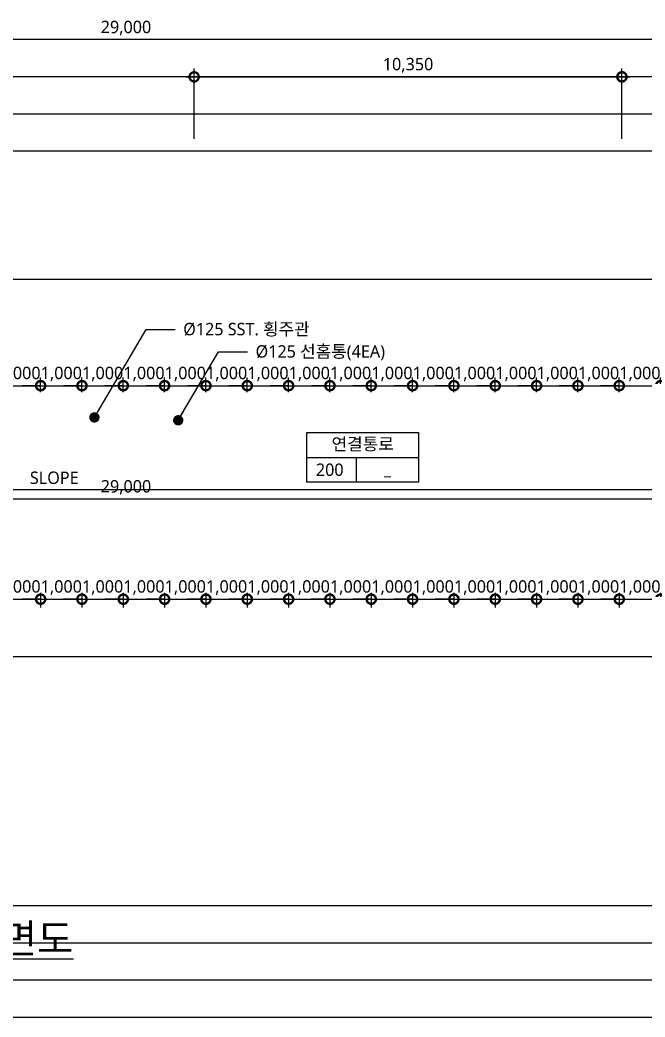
# Model space of a CAD drawing. Header units: millimetres. Extents: x 6017 to 164766, y 2937 to 56167.
# Drawn here: x 39008 to 54133, y 30513 to 54644 of the extents above; entities that cross this region are included whole.
import ezdxf
from ezdxf.enums import TextEntityAlignment as Align

# ---------------------------------------------------------------- set-up
doc = ezdxf.new("R2010")
doc.units = ezdxf.units.MM
doc.header["$LTSCALE"] = 200
doc.layers.get('DEFPOINTS').update_dxf_attribs({"color": 137})
for name, color, linetype in [('DIM', 7, 'Continuous'), ('SYM', 6, 'Continuous'), ('SYM-LEAD', 6, 'Continuous'), ('SYM-LEVEL', 7, 'Continuous'), ('TEXT', 3, 'Continuous'), ('TEXT-NOTE', 6, 'Continuous')]:
    doc.layers.add(name, color=color, linetype=linetype)
doc.styles.add('$0$스타일1', font='malgun.ttf')
doc.styles.add('스타일1', font='malgun.ttf')
doc.styles.add('스타일2', font='malgunbd.ttf')
doc.dimstyles.new('CJA', dxfattribs={"dimscale": 300, "dimtxt": 2.7, "dimasz": 1, "dimexe": 2, "dimexo": 3, "dimgap": 1, "dimtad": 1, "dimdec": 0, "dimzin": 1, "dimdsep": 46, "dimlunit": 6, "dimtxsty": '$0$스타일1', "dimblk": 'CJDOT', "dimcen": 0.09, "dimdle": 1, "dimclrd": 256, "dimclre": 256, "dimclrt": 3, "dimadec": 0, "dimazin": 0, "dimtfac": 1, "dimtdec": 0, "dimtix": 1, "dimtmove": 2, "dimatfit": 3, "dimldrblk": 'CJDOT', "dimfxl": 1, "dimtolj": 1, "dimtzin": 1, "dimarcsym": 0})
doc.dimstyles.new('DIM-QD 1', dxfattribs={"dimscale": 50, "dimtxt": 3, "dimasz": 1.5, "dimexe": 1, "dimexo": 0, "dimgap": 1, "dimtad": 1, "dimdec": 3, "dimdsep": 46, "dimlunit": 6, "dimtxsty": '스타일1', "dimblk1": 'ARCHTICK', "dimblk2": 'DOT', "dimsah": 1, "dimcen": 0, "dimclrd": 256, "dimclre": 256, "dimclrt": 3, "dimazin": 2, "dimtfac": 1, "dimtdec": 3, "dimtix": 1, "dimtmove": 2, "dimatfit": 3, "dimldrblk": 'DOT', "dimfxl": 1, "dimtolj": 1, "dimtzin": 0, "dimarcsym": 0})

# ---------------------------------------------------------------- blocks, each defined once
blk = doc.blocks.new('_DotSmall')
at = {"color": 0, "linetype": 'ByBlock', "const_width": 0.5}
blk.add_lwpolyline([(-0.0625, 0, 1), (0.0625, 0, 1)], format="xyb", close=True, dxfattribs=at)
blk = doc.blocks.new('*D25')
at = {"layer": 'DEFPOINTS', "color": 0, "transparency": 16777216}
for p in [(27073, 54167), (27073, 51467), (56073, 51467)]:
    blk.add_point(p, dxfattribs=at)
at = {"layer": 'DIM', "color": 7, "lineweight": -2, "transparency": 16777216}
for p, q in [((27073, 51767), (27073, 54367)), ((56073, 51767), (56073, 54367)), ((56273, 54167), (26873, 54167))]:
    blk.add_line(p, q, dxfattribs=at)
at = {"layer": 'DIM', "color": 7, "lineweight": -2, "transparency": 16777216, "xscale": 450, "yscale": 450, "zscale": 450, "rotation": 180}
blk.add_blockref('_DotSmall', (27073, 54167), dxfattribs=at)
at = {"layer": 'DIM', "color": 7, "lineweight": -2, "transparency": 16777216, "xscale": 450, "yscale": 450, "zscale": 450}
blk.add_blockref('_DotSmall', (56073, 54167), dxfattribs=at)
at = {"layer": 'DIM', "color": 3, "transparency": 16777216, "insert": (41573, 54447), "char_height": 300, "attachment_point": 5, "style": '스타일1'}
blk.add_mtext('\\A1;29,000', dxfattribs=at)
blk = doc.blocks.new('CJDOT')
blk.add_line((-2, 0), (2, 0))
at = {"const_width": 0.5}
blk.add_lwpolyline([(-0.25, 0, 1), (0.25, 0, 1)], format="xyb", close=True, dxfattribs=at)
blk = doc.blocks.new('dwgtitle')
at = {"layer": 'SYM', "color": 3, "style": '스타일1'}
blk.add_text('SCALE :', height=4, dxfattribs=at).set_placement((12.25, -1.4))
for tag, p, height in [('%%UTITLE', (12.25, 6.59), 7), ('1/100', (34.89, -1.4), 4)]:
    blk.add_attdef(tag, p, '', height=height, dxfattribs=at)
at = {"layer": 'SYM', "color": 6, "style": '스타일2'}
blk.add_attdef('A', text='', height=10, dxfattribs=at).set_placement((4.89, 5), align=Align.MIDDLE)
blk = doc.blocks.new('*D29')
at = {"layer": 'DEFPOINTS', "color": 0, "transparency": 16777216}
for p in [(27073, 45082), (56073, 45082), (56073, 43051)]:
    blk.add_point(p, dxfattribs=at)
at = {"layer": 'DIM', "color": 7, "lineweight": -2, "transparency": 16777216}
for p, q in [((27073, 44782), (27073, 42851)), ((56073, 44782), (56073, 42851)), ((26873, 43051), (56273, 43051))]:
    blk.add_line(p, q, dxfattribs=at)
at = {"layer": 'DIM', "color": 7, "lineweight": -2, "transparency": 16777216, "xscale": 450, "yscale": 450, "zscale": 450, "rotation": 180}
blk.add_blockref('_DotSmall', (27073, 43051), dxfattribs=at)
at = {"layer": 'DIM', "color": 7, "lineweight": -2, "transparency": 16777216, "xscale": 450, "yscale": 450, "zscale": 450}
blk.add_blockref('_DotSmall', (56073, 43051), dxfattribs=at)
at = {"layer": 'DIM', "color": 3, "transparency": 16777216, "insert": (41573, 43331), "char_height": 300, "attachment_point": 5, "style": '스타일1'}
blk.add_mtext('\\A1;29,000', dxfattribs=at)
blk = doc.blocks.new('room')
at = {"layer": 'TEXT-NOTE'}
for p, q in [((0, 0), (0, 12)), ((0, 12), (27, 12)), ((27, 12), (27, 0)), ((0, 6), (27, 6)), ((12, 0), (12, 6)), ((27, 0), (0, 0))]:
    blk.add_line(p, q, dxfattribs=at)
at = {"layer": 'TEXT-NOTE', "color": 3, "style": '스타일1'}
for tag, p in [('실명', (13.5, 9.28)), ('101', (5.53, 3.02)), ('2400', (19.5, 3))]:
    blk.add_attdef(tag, text='', height=3, dxfattribs=at).set_placement(p, align=Align.MIDDLE)
blk = doc.blocks.new('*D20')
at = {"layer": 'DEFPOINTS', "color": 0, "transparency": 16777216}
for p in [(53573, 53267), (53573, 51467), (56073, 51467)]:
    blk.add_point(p, dxfattribs=at)
at = {"layer": 'DIM', "color": 7, "lineweight": -2, "transparency": 16777216}
for p, q in [((53573, 51767), (53573, 53467)), ((56073, 51767), (56073, 53467)), ((56273, 53267), (53373, 53267))]:
    blk.add_line(p, q, dxfattribs=at)
at = {"layer": 'DIM', "color": 7, "lineweight": -2, "transparency": 16777216, "xscale": 450, "yscale": 450, "zscale": 450, "rotation": 180}
blk.add_blockref('_DotSmall', (53573, 53267), dxfattribs=at)
at = {"layer": 'DIM', "color": 7, "lineweight": -2, "transparency": 16777216, "xscale": 450, "yscale": 450, "zscale": 450}
blk.add_blockref('_DotSmall', (56073, 53267), dxfattribs=at)
at = {"layer": 'DIM', "color": 3, "transparency": 16777216, "insert": (54823, 53547), "char_height": 300, "attachment_point": 5, "style": '스타일1'}
blk.add_mtext('\\A1;2,500', dxfattribs=at)
blk = doc.blocks.new('*D21')
at = {"layer": 'DEFPOINTS', "color": 0, "transparency": 16777216}
for p in [(53573, 53267), (43223, 51467), (53573, 51467)]:
    blk.add_point(p, dxfattribs=at)
at = {"layer": 'DIM', "color": 7, "lineweight": -2, "transparency": 16777216}
for p, q in [((43223, 51767), (43223, 53467)), ((53573, 51767), (53573, 53467)), ((43023, 53267), (53773, 53267))]:
    blk.add_line(p, q, dxfattribs=at)
at = {"layer": 'DIM', "color": 7, "lineweight": -2, "transparency": 16777216, "xscale": 450, "yscale": 450, "zscale": 450, "rotation": 180}
blk.add_blockref('_DotSmall', (43223, 53267), dxfattribs=at)
at = {"layer": 'DIM', "color": 7, "lineweight": -2, "transparency": 16777216, "xscale": 450, "yscale": 450, "zscale": 450}
blk.add_blockref('_DotSmall', (53573, 53267), dxfattribs=at)
at = {"layer": 'DIM', "color": 3, "transparency": 16777216, "insert": (48398, 53548), "char_height": 300, "attachment_point": 5, "style": '스타일1'}
blk.add_mtext('\\A1;10,350', dxfattribs=at)
blk = doc.blocks.new('*D22')
at = {"layer": 'DEFPOINTS', "color": 0, "transparency": 16777216}
for p in [(29023, 53267), (29023, 51467), (43223, 51467)]:
    blk.add_point(p, dxfattribs=at)
at = {"layer": 'DIM', "color": 7, "lineweight": -2, "transparency": 16777216}
for p, q in [((29023, 51767), (29023, 53467)), ((43223, 51767), (43223, 53467)), ((43423, 53267), (28823, 53267))]:
    blk.add_line(p, q, dxfattribs=at)
at = {"layer": 'DIM', "color": 7, "lineweight": -2, "transparency": 16777216, "xscale": 450, "yscale": 450, "zscale": 450, "rotation": 180}
blk.add_blockref('_DotSmall', (29023, 53267), dxfattribs=at)
at = {"layer": 'DIM', "color": 7, "lineweight": -2, "transparency": 16777216, "xscale": 450, "yscale": 450, "zscale": 450}
blk.add_blockref('_DotSmall', (43223, 53267), dxfattribs=at)
at = {"layer": 'DIM', "color": 3, "transparency": 16777216, "insert": (36123, 53548), "char_height": 300, "attachment_point": 5, "style": '스타일1'}
blk.add_mtext('\\A1;14,200', dxfattribs=at)
blk = doc.blocks.new('_ARCHTICK')
at = {"color": 0, "linetype": 'ByBlock', "const_width": 0.15}
blk.add_lwpolyline([(-0.5, -0.5), (0.5, 0.5)], dxfattribs=at)
blk = doc.blocks.new('_DOT')
at = {"color": 0, "linetype": 'ByBlock'}
blk.add_line((-0.5, 0), (-1, 0), dxfattribs=at)
at = {"color": 0, "linetype": 'ByBlock', "const_width": 0.5}
blk.add_lwpolyline([(-0.25, 0, 1), (0.25, 0, 1)], format="xyb", close=True, dxfattribs=at)
blk = doc.blocks.new('*D158')
at = {"layer": 'DEFPOINTS', "color": 0, "transparency": 16777216}
for p in [(39508, 45793), (38508, 45337), (39508, 45337)]:
    blk.add_point(p, dxfattribs=at)
at = {"layer": 'DIM', "color": 7, "lineweight": -2, "transparency": 16777216}
for p, q in [((38508, 45637), (38508, 45993)), ((39508, 45637), (39508, 45993)), ((38508, 45793), (38058, 45793)), ((38508, 45793), (39508, 45793)), ((39508, 45793), (39958, 45793))]:
    blk.add_line(p, q, dxfattribs=at)
at = {"layer": 'DIM', "color": 7, "lineweight": -2, "transparency": 16777216, "xscale": 450, "yscale": 450, "zscale": 450}
blk.add_blockref('_DotSmall', (38508, 45793), dxfattribs=at)
at = {"layer": 'DIM', "color": 7, "lineweight": -2, "transparency": 16777216, "xscale": 450, "yscale": 450, "zscale": 450, "rotation": 180}
blk.add_blockref('_DotSmall', (39508, 45793), dxfattribs=at)
at = {"layer": 'DIM', "color": 3, "transparency": 16777216, "insert": (39008, 46074), "char_height": 300, "attachment_point": 5, "style": '스타일1'}
blk.add_mtext('\\A1;1,000', dxfattribs=at)
blk = doc.blocks.new('*D159')
at = {"layer": 'DEFPOINTS', "color": 0, "transparency": 16777216}
for p in [(40508, 45793), (39508, 45337), (40508, 45337)]:
    blk.add_point(p, dxfattribs=at)
at = {"layer": 'DIM', "color": 7, "lineweight": -2, "transparency": 16777216}
for p, q in [((39508, 45637), (39508, 45993)), ((40508, 45637), (40508, 45993)), ((39508, 45793), (39058, 45793)), ((39508, 45793), (40508, 45793)), ((40508, 45793), (40958, 45793))]:
    blk.add_line(p, q, dxfattribs=at)
at = {"layer": 'DIM', "color": 7, "lineweight": -2, "transparency": 16777216, "xscale": 450, "yscale": 450, "zscale": 450}
blk.add_blockref('_DotSmall', (39508, 45793), dxfattribs=at)
at = {"layer": 'DIM', "color": 7, "lineweight": -2, "transparency": 16777216, "xscale": 450, "yscale": 450, "zscale": 450, "rotation": 180}
blk.add_blockref('_DotSmall', (40508, 45793), dxfattribs=at)
at = {"layer": 'DIM', "color": 3, "transparency": 16777216, "insert": (40008, 46074), "char_height": 300, "attachment_point": 5, "style": '스타일1'}
blk.add_mtext('\\A1;1,000', dxfattribs=at)
blk = doc.blocks.new('*D160')
at = {"layer": 'DEFPOINTS', "color": 0, "transparency": 16777216}
for p in [(41508, 45793), (40508, 45337), (41508, 45337)]:
    blk.add_point(p, dxfattribs=at)
at = {"layer": 'DIM', "color": 7, "lineweight": -2, "transparency": 16777216}
for p, q in [((40508, 45637), (40508, 45993)), ((41508, 45637), (41508, 45993)), ((40508, 45793), (40058, 45793)), ((40508, 45793), (41508, 45793)), ((41508, 45793), (41958, 45793))]:
    blk.add_line(p, q, dxfattribs=at)
at = {"layer": 'DIM', "color": 7, "lineweight": -2, "transparency": 16777216, "xscale": 450, "yscale": 450, "zscale": 450}
blk.add_blockref('_DotSmall', (40508, 45793), dxfattribs=at)
at = {"layer": 'DIM', "color": 7, "lineweight": -2, "transparency": 16777216, "xscale": 450, "yscale": 450, "zscale": 450, "rotation": 180}
blk.add_blockref('_DotSmall', (41508, 45793), dxfattribs=at)
at = {"layer": 'DIM', "color": 3, "transparency": 16777216, "insert": (41008, 46074), "char_height": 300, "attachment_point": 5, "style": '스타일1'}
blk.add_mtext('\\A1;1,000', dxfattribs=at)
blk = doc.blocks.new('*D161')
at = {"layer": 'DEFPOINTS', "color": 0, "transparency": 16777216}
for p in [(42508, 45793), (41508, 45337), (42508, 45337)]:
    blk.add_point(p, dxfattribs=at)
at = {"layer": 'DIM', "color": 7, "lineweight": -2, "transparency": 16777216}
for p, q in [((41508, 45637), (41508, 45993)), ((42508, 45637), (42508, 45993)), ((41508, 45793), (41058, 45793)), ((41508, 45793), (42508, 45793)), ((42508, 45793), (42958, 45793))]:
    blk.add_line(p, q, dxfattribs=at)
at = {"layer": 'DIM', "color": 7, "lineweight": -2, "transparency": 16777216, "xscale": 450, "yscale": 450, "zscale": 450}
blk.add_blockref('_DotSmall', (41508, 45793), dxfattribs=at)
at = {"layer": 'DIM', "color": 7, "lineweight": -2, "transparency": 16777216, "xscale": 450, "yscale": 450, "zscale": 450, "rotation": 180}
blk.add_blockref('_DotSmall', (42508, 45793), dxfattribs=at)
at = {"layer": 'DIM', "color": 3, "transparency": 16777216, "insert": (42008, 46074), "char_height": 300, "attachment_point": 5, "style": '스타일1'}
blk.add_mtext('\\A1;1,000', dxfattribs=at)
blk = doc.blocks.new('*D162')
at = {"layer": 'DEFPOINTS', "color": 0, "transparency": 16777216}
for p in [(43508, 45793), (42508, 45337), (43508, 45337)]:
    blk.add_point(p, dxfattribs=at)
at = {"layer": 'DIM', "color": 7, "lineweight": -2, "transparency": 16777216}
for p, q in [((42508, 45637), (42508, 45993)), ((43508, 45637), (43508, 45993)), ((42508, 45793), (42058, 45793)), ((42508, 45793), (43508, 45793)), ((43508, 45793), (43958, 45793))]:
    blk.add_line(p, q, dxfattribs=at)
at = {"layer": 'DIM', "color": 7, "lineweight": -2, "transparency": 16777216, "xscale": 450, "yscale": 450, "zscale": 450}
blk.add_blockref('_DotSmall', (42508, 45793), dxfattribs=at)
at = {"layer": 'DIM', "color": 7, "lineweight": -2, "transparency": 16777216, "xscale": 450, "yscale": 450, "zscale": 450, "rotation": 180}
blk.add_blockref('_DotSmall', (43508, 45793), dxfattribs=at)
at = {"layer": 'DIM', "color": 3, "transparency": 16777216, "insert": (43008, 46074), "char_height": 300, "attachment_point": 5, "style": '스타일1'}
blk.add_mtext('\\A1;1,000', dxfattribs=at)
blk = doc.blocks.new('*D163')
at = {"layer": 'DEFPOINTS', "color": 0, "transparency": 16777216}
for p in [(44508, 45793), (43508, 45337), (44508, 45337)]:
    blk.add_point(p, dxfattribs=at)
at = {"layer": 'DIM', "color": 7, "lineweight": -2, "transparency": 16777216}
for p, q in [((43508, 45637), (43508, 45993)), ((44508, 45637), (44508, 45993)), ((43508, 45793), (43058, 45793)), ((43508, 45793), (44508, 45793)), ((44508, 45793), (44958, 45793))]:
    blk.add_line(p, q, dxfattribs=at)
at = {"layer": 'DIM', "color": 7, "lineweight": -2, "transparency": 16777216, "xscale": 450, "yscale": 450, "zscale": 450}
blk.add_blockref('_DotSmall', (43508, 45793), dxfattribs=at)
at = {"layer": 'DIM', "color": 7, "lineweight": -2, "transparency": 16777216, "xscale": 450, "yscale": 450, "zscale": 450, "rotation": 180}
blk.add_blockref('_DotSmall', (44508, 45793), dxfattribs=at)
at = {"layer": 'DIM', "color": 3, "transparency": 16777216, "insert": (44008, 46074), "char_height": 300, "attachment_point": 5, "style": '스타일1'}
blk.add_mtext('\\A1;1,000', dxfattribs=at)
blk = doc.blocks.new('*D164')
at = {"layer": 'DEFPOINTS', "color": 0, "transparency": 16777216}
for p in [(45508, 45793), (44508, 45337), (45508, 45337)]:
    blk.add_point(p, dxfattribs=at)
at = {"layer": 'DIM', "color": 7, "lineweight": -2, "transparency": 16777216}
for p, q in [((44508, 45637), (44508, 45993)), ((45508, 45637), (45508, 45993)), ((44508, 45793), (44058, 45793)), ((44508, 45793), (45508, 45793)), ((45508, 45793), (45958, 45793))]:
    blk.add_line(p, q, dxfattribs=at)
at = {"layer": 'DIM', "color": 7, "lineweight": -2, "transparency": 16777216, "xscale": 450, "yscale": 450, "zscale": 450}
blk.add_blockref('_DotSmall', (44508, 45793), dxfattribs=at)
at = {"layer": 'DIM', "color": 7, "lineweight": -2, "transparency": 16777216, "xscale": 450, "yscale": 450, "zscale": 450, "rotation": 180}
blk.add_blockref('_DotSmall', (45508, 45793), dxfattribs=at)
at = {"layer": 'DIM', "color": 3, "transparency": 16777216, "insert": (45008, 46074), "char_height": 300, "attachment_point": 5, "style": '스타일1'}
blk.add_mtext('\\A1;1,000', dxfattribs=at)
blk = doc.blocks.new('*D165')
at = {"layer": 'DEFPOINTS', "color": 0, "transparency": 16777216}
for p in [(46508, 45793), (45508, 45337), (46508, 45337)]:
    blk.add_point(p, dxfattribs=at)
at = {"layer": 'DIM', "color": 7, "lineweight": -2, "transparency": 16777216}
for p, q in [((45508, 45637), (45508, 45993)), ((46508, 45637), (46508, 45993)), ((45508, 45793), (45058, 45793)), ((45508, 45793), (46508, 45793)), ((46508, 45793), (46958, 45793))]:
    blk.add_line(p, q, dxfattribs=at)
at = {"layer": 'DIM', "color": 7, "lineweight": -2, "transparency": 16777216, "xscale": 450, "yscale": 450, "zscale": 450}
blk.add_blockref('_DotSmall', (45508, 45793), dxfattribs=at)
at = {"layer": 'DIM', "color": 7, "lineweight": -2, "transparency": 16777216, "xscale": 450, "yscale": 450, "zscale": 450, "rotation": 180}
blk.add_blockref('_DotSmall', (46508, 45793), dxfattribs=at)
at = {"layer": 'DIM', "color": 3, "transparency": 16777216, "insert": (46008, 46074), "char_height": 300, "attachment_point": 5, "style": '스타일1'}
blk.add_mtext('\\A1;1,000', dxfattribs=at)
blk = doc.blocks.new('*D166')
at = {"layer": 'DEFPOINTS', "color": 0, "transparency": 16777216}
for p in [(47508, 45793), (46508, 45337), (47508, 45337)]:
    blk.add_point(p, dxfattribs=at)
at = {"layer": 'DIM', "color": 7, "lineweight": -2, "transparency": 16777216}
for p, q in [((46508, 45637), (46508, 45993)), ((47508, 45637), (47508, 45993)), ((46508, 45793), (46058, 45793)), ((46508, 45793), (47508, 45793)), ((47508, 45793), (47958, 45793))]:
    blk.add_line(p, q, dxfattribs=at)
at = {"layer": 'DIM', "color": 7, "lineweight": -2, "transparency": 16777216, "xscale": 450, "yscale": 450, "zscale": 450}
blk.add_blockref('_DotSmall', (46508, 45793), dxfattribs=at)
at = {"layer": 'DIM', "color": 7, "lineweight": -2, "transparency": 16777216, "xscale": 450, "yscale": 450, "zscale": 450, "rotation": 180}
blk.add_blockref('_DotSmall', (47508, 45793), dxfattribs=at)
at = {"layer": 'DIM', "color": 3, "transparency": 16777216, "insert": (47008, 46074), "char_height": 300, "attachment_point": 5, "style": '스타일1'}
blk.add_mtext('\\A1;1,000', dxfattribs=at)
blk = doc.blocks.new('*D167')
at = {"layer": 'DEFPOINTS', "color": 0, "transparency": 16777216}
for p in [(48508, 45793), (47508, 45337), (48508, 45337)]:
    blk.add_point(p, dxfattribs=at)
at = {"layer": 'DIM', "color": 7, "lineweight": -2, "transparency": 16777216}
for p, q in [((47508, 45637), (47508, 45993)), ((48508, 45637), (48508, 45993)), ((47508, 45793), (47058, 45793)), ((47508, 45793), (48508, 45793)), ((48508, 45793), (48958, 45793))]:
    blk.add_line(p, q, dxfattribs=at)
at = {"layer": 'DIM', "color": 7, "lineweight": -2, "transparency": 16777216, "xscale": 450, "yscale": 450, "zscale": 450}
blk.add_blockref('_DotSmall', (47508, 45793), dxfattribs=at)
at = {"layer": 'DIM', "color": 7, "lineweight": -2, "transparency": 16777216, "xscale": 450, "yscale": 450, "zscale": 450, "rotation": 180}
blk.add_blockref('_DotSmall', (48508, 45793), dxfattribs=at)
at = {"layer": 'DIM', "color": 3, "transparency": 16777216, "insert": (48008, 46074), "char_height": 300, "attachment_point": 5, "style": '스타일1'}
blk.add_mtext('\\A1;1,000', dxfattribs=at)
blk = doc.blocks.new('*D168')
at = {"layer": 'DEFPOINTS', "color": 0, "transparency": 16777216}
for p in [(49508, 45793), (48508, 45337), (49508, 45337)]:
    blk.add_point(p, dxfattribs=at)
at = {"layer": 'DIM', "color": 7, "lineweight": -2, "transparency": 16777216}
for p, q in [((48508, 45637), (48508, 45993)), ((49508, 45637), (49508, 45993)), ((48508, 45793), (48058, 45793)), ((48508, 45793), (49508, 45793)), ((49508, 45793), (49958, 45793))]:
    blk.add_line(p, q, dxfattribs=at)
at = {"layer": 'DIM', "color": 7, "lineweight": -2, "transparency": 16777216, "xscale": 450, "yscale": 450, "zscale": 450}
blk.add_blockref('_DotSmall', (48508, 45793), dxfattribs=at)
at = {"layer": 'DIM', "color": 7, "lineweight": -2, "transparency": 16777216, "xscale": 450, "yscale": 450, "zscale": 450, "rotation": 180}
blk.add_blockref('_DotSmall', (49508, 45793), dxfattribs=at)
at = {"layer": 'DIM', "color": 3, "transparency": 16777216, "insert": (49008, 46074), "char_height": 300, "attachment_point": 5, "style": '스타일1'}
blk.add_mtext('\\A1;1,000', dxfattribs=at)
blk = doc.blocks.new('*D169')
at = {"layer": 'DEFPOINTS', "color": 0, "transparency": 16777216}
for p in [(50508, 45793), (49508, 45337), (50508, 45337)]:
    blk.add_point(p, dxfattribs=at)
at = {"layer": 'DIM', "color": 7, "lineweight": -2, "transparency": 16777216}
for p, q in [((49508, 45637), (49508, 45993)), ((50508, 45637), (50508, 45993)), ((49508, 45793), (49058, 45793)), ((49508, 45793), (50508, 45793)), ((50508, 45793), (50958, 45793))]:
    blk.add_line(p, q, dxfattribs=at)
at = {"layer": 'DIM', "color": 7, "lineweight": -2, "transparency": 16777216, "xscale": 450, "yscale": 450, "zscale": 450}
blk.add_blockref('_DotSmall', (49508, 45793), dxfattribs=at)
at = {"layer": 'DIM', "color": 7, "lineweight": -2, "transparency": 16777216, "xscale": 450, "yscale": 450, "zscale": 450, "rotation": 180}
blk.add_blockref('_DotSmall', (50508, 45793), dxfattribs=at)
at = {"layer": 'DIM', "color": 3, "transparency": 16777216, "insert": (50008, 46074), "char_height": 300, "attachment_point": 5, "style": '스타일1'}
blk.add_mtext('\\A1;1,000', dxfattribs=at)
blk = doc.blocks.new('*D170')
at = {"layer": 'DEFPOINTS', "color": 0, "transparency": 16777216}
for p in [(51508, 45793), (50508, 45337), (51508, 45337)]:
    blk.add_point(p, dxfattribs=at)
at = {"layer": 'DIM', "color": 7, "lineweight": -2, "transparency": 16777216}
for p, q in [((50508, 45637), (50508, 45993)), ((51508, 45637), (51508, 45993)), ((50508, 45793), (50058, 45793)), ((50508, 45793), (51508, 45793)), ((51508, 45793), (51958, 45793))]:
    blk.add_line(p, q, dxfattribs=at)
at = {"layer": 'DIM', "color": 7, "lineweight": -2, "transparency": 16777216, "xscale": 450, "yscale": 450, "zscale": 450}
blk.add_blockref('_DotSmall', (50508, 45793), dxfattribs=at)
at = {"layer": 'DIM', "color": 7, "lineweight": -2, "transparency": 16777216, "xscale": 450, "yscale": 450, "zscale": 450, "rotation": 180}
blk.add_blockref('_DotSmall', (51508, 45793), dxfattribs=at)
at = {"layer": 'DIM', "color": 3, "transparency": 16777216, "insert": (51008, 46074), "char_height": 300, "attachment_point": 5, "style": '스타일1'}
blk.add_mtext('\\A1;1,000', dxfattribs=at)
blk = doc.blocks.new('*D171')
at = {"layer": 'DEFPOINTS', "color": 0, "transparency": 16777216}
for p in [(52508, 45793), (51508, 45337), (52508, 45337)]:
    blk.add_point(p, dxfattribs=at)
at = {"layer": 'DIM', "color": 7, "lineweight": -2, "transparency": 16777216}
for p, q in [((51508, 45637), (51508, 45993)), ((52508, 45637), (52508, 45993)), ((51508, 45793), (51058, 45793)), ((51508, 45793), (52508, 45793)), ((52508, 45793), (52958, 45793))]:
    blk.add_line(p, q, dxfattribs=at)
at = {"layer": 'DIM', "color": 7, "lineweight": -2, "transparency": 16777216, "xscale": 450, "yscale": 450, "zscale": 450}
blk.add_blockref('_DotSmall', (51508, 45793), dxfattribs=at)
at = {"layer": 'DIM', "color": 7, "lineweight": -2, "transparency": 16777216, "xscale": 450, "yscale": 450, "zscale": 450, "rotation": 180}
blk.add_blockref('_DotSmall', (52508, 45793), dxfattribs=at)
at = {"layer": 'DIM', "color": 3, "transparency": 16777216, "insert": (52008, 46074), "char_height": 300, "attachment_point": 5, "style": '스타일1'}
blk.add_mtext('\\A1;1,000', dxfattribs=at)
blk = doc.blocks.new('*D172')
at = {"layer": 'DEFPOINTS', "color": 0, "transparency": 16777216}
for p in [(53508, 45793), (52508, 45337), (53508, 45337)]:
    blk.add_point(p, dxfattribs=at)
at = {"layer": 'DIM', "color": 7, "lineweight": -2, "transparency": 16777216}
for p, q in [((52508, 45637), (52508, 45993)), ((53508, 45637), (53508, 45993)), ((52508, 45793), (52058, 45793)), ((52508, 45793), (53508, 45793)), ((53508, 45793), (53958, 45793))]:
    blk.add_line(p, q, dxfattribs=at)
at = {"layer": 'DIM', "color": 7, "lineweight": -2, "transparency": 16777216, "xscale": 450, "yscale": 450, "zscale": 450}
blk.add_blockref('_DotSmall', (52508, 45793), dxfattribs=at)
at = {"layer": 'DIM', "color": 7, "lineweight": -2, "transparency": 16777216, "xscale": 450, "yscale": 450, "zscale": 450, "rotation": 180}
blk.add_blockref('_DotSmall', (53508, 45793), dxfattribs=at)
at = {"layer": 'DIM', "color": 3, "transparency": 16777216, "insert": (53008, 46074), "char_height": 300, "attachment_point": 5, "style": '스타일1'}
blk.add_mtext('\\A1;1,000', dxfattribs=at)
blk = doc.blocks.new('*D173')
at = {"layer": 'DEFPOINTS', "color": 0, "transparency": 16777216}
for p in [(54508, 45793), (53508, 45337), (54508, 45337)]:
    blk.add_point(p, dxfattribs=at)
at = {"layer": 'DIM', "color": 7, "lineweight": -2, "transparency": 16777216}
for p, q in [((53508, 45637), (53508, 45993)), ((54508, 45637), (54508, 45993)), ((53508, 45793), (53058, 45793)), ((53508, 45793), (54508, 45793)), ((54508, 45793), (54958, 45793))]:
    blk.add_line(p, q, dxfattribs=at)
at = {"layer": 'DIM', "color": 7, "lineweight": -2, "transparency": 16777216, "xscale": 450, "yscale": 450, "zscale": 450}
blk.add_blockref('_DotSmall', (53508, 45793), dxfattribs=at)
at = {"layer": 'DIM', "color": 7, "lineweight": -2, "transparency": 16777216, "xscale": 450, "yscale": 450, "zscale": 450, "rotation": 180}
blk.add_blockref('_DotSmall', (54508, 45793), dxfattribs=at)
at = {"layer": 'DIM', "color": 3, "transparency": 16777216, "insert": (54008, 46074), "char_height": 300, "attachment_point": 5, "style": '스타일1'}
blk.add_mtext('\\A1;1,000', dxfattribs=at)
blk = doc.blocks.new('*D187')
at = {"layer": 'DEFPOINTS', "color": 0, "transparency": 16777216}
for p in [(38508, 41082), (39508, 41082), (39508, 40626)]:
    blk.add_point(p, dxfattribs=at)
at = {"layer": 'DIM', "color": 7, "lineweight": -2, "transparency": 16777216}
for p, q in [((38508, 40782), (38508, 40426)), ((39508, 40782), (39508, 40426)), ((38508, 40626), (38058, 40626)), ((38508, 40626), (39508, 40626)), ((39508, 40626), (39958, 40626))]:
    blk.add_line(p, q, dxfattribs=at)
at = {"layer": 'DIM', "color": 7, "lineweight": -2, "transparency": 16777216, "xscale": 450, "yscale": 450, "zscale": 450}
blk.add_blockref('_DotSmall', (38508, 40626), dxfattribs=at)
at = {"layer": 'DIM', "color": 7, "lineweight": -2, "transparency": 16777216, "xscale": 450, "yscale": 450, "zscale": 450, "rotation": 180}
blk.add_blockref('_DotSmall', (39508, 40626), dxfattribs=at)
at = {"layer": 'DIM', "color": 3, "transparency": 16777216, "insert": (39008, 40907), "char_height": 300, "attachment_point": 5, "style": '스타일1'}
blk.add_mtext('\\A1;1,000', dxfattribs=at)
blk = doc.blocks.new('*D188')
at = {"layer": 'DEFPOINTS', "color": 0, "transparency": 16777216}
for p in [(39508, 41082), (40508, 41082), (40508, 40626)]:
    blk.add_point(p, dxfattribs=at)
at = {"layer": 'DIM', "color": 7, "lineweight": -2, "transparency": 16777216}
for p, q in [((39508, 40782), (39508, 40426)), ((40508, 40782), (40508, 40426)), ((39508, 40626), (39058, 40626)), ((39508, 40626), (40508, 40626)), ((40508, 40626), (40958, 40626))]:
    blk.add_line(p, q, dxfattribs=at)
at = {"layer": 'DIM', "color": 7, "lineweight": -2, "transparency": 16777216, "xscale": 450, "yscale": 450, "zscale": 450}
blk.add_blockref('_DotSmall', (39508, 40626), dxfattribs=at)
at = {"layer": 'DIM', "color": 7, "lineweight": -2, "transparency": 16777216, "xscale": 450, "yscale": 450, "zscale": 450, "rotation": 180}
blk.add_blockref('_DotSmall', (40508, 40626), dxfattribs=at)
at = {"layer": 'DIM', "color": 3, "transparency": 16777216, "insert": (40008, 40907), "char_height": 300, "attachment_point": 5, "style": '스타일1'}
blk.add_mtext('\\A1;1,000', dxfattribs=at)
blk = doc.blocks.new('*D189')
at = {"layer": 'DEFPOINTS', "color": 0, "transparency": 16777216}
for p in [(40508, 41082), (41508, 41082), (41508, 40626)]:
    blk.add_point(p, dxfattribs=at)
at = {"layer": 'DIM', "color": 7, "lineweight": -2, "transparency": 16777216}
for p, q in [((40508, 40782), (40508, 40426)), ((41508, 40782), (41508, 40426)), ((40508, 40626), (40058, 40626)), ((40508, 40626), (41508, 40626)), ((41508, 40626), (41958, 40626))]:
    blk.add_line(p, q, dxfattribs=at)
at = {"layer": 'DIM', "color": 7, "lineweight": -2, "transparency": 16777216, "xscale": 450, "yscale": 450, "zscale": 450}
blk.add_blockref('_DotSmall', (40508, 40626), dxfattribs=at)
at = {"layer": 'DIM', "color": 7, "lineweight": -2, "transparency": 16777216, "xscale": 450, "yscale": 450, "zscale": 450, "rotation": 180}
blk.add_blockref('_DotSmall', (41508, 40626), dxfattribs=at)
at = {"layer": 'DIM', "color": 3, "transparency": 16777216, "insert": (41008, 40907), "char_height": 300, "attachment_point": 5, "style": '스타일1'}
blk.add_mtext('\\A1;1,000', dxfattribs=at)
blk = doc.blocks.new('*D190')
at = {"layer": 'DEFPOINTS', "color": 0, "transparency": 16777216}
for p in [(41508, 41082), (42508, 41082), (42508, 40626)]:
    blk.add_point(p, dxfattribs=at)
at = {"layer": 'DIM', "color": 7, "lineweight": -2, "transparency": 16777216}
for p, q in [((41508, 40782), (41508, 40426)), ((42508, 40782), (42508, 40426)), ((41508, 40626), (41058, 40626)), ((41508, 40626), (42508, 40626)), ((42508, 40626), (42958, 40626))]:
    blk.add_line(p, q, dxfattribs=at)
at = {"layer": 'DIM', "color": 7, "lineweight": -2, "transparency": 16777216, "xscale": 450, "yscale": 450, "zscale": 450}
blk.add_blockref('_DotSmall', (41508, 40626), dxfattribs=at)
at = {"layer": 'DIM', "color": 7, "lineweight": -2, "transparency": 16777216, "xscale": 450, "yscale": 450, "zscale": 450, "rotation": 180}
blk.add_blockref('_DotSmall', (42508, 40626), dxfattribs=at)
at = {"layer": 'DIM', "color": 3, "transparency": 16777216, "insert": (42008, 40907), "char_height": 300, "attachment_point": 5, "style": '스타일1'}
blk.add_mtext('\\A1;1,000', dxfattribs=at)
blk = doc.blocks.new('*D191')
at = {"layer": 'DEFPOINTS', "color": 0, "transparency": 16777216}
for p in [(42508, 41082), (43508, 41082), (43508, 40626)]:
    blk.add_point(p, dxfattribs=at)
at = {"layer": 'DIM', "color": 7, "lineweight": -2, "transparency": 16777216}
for p, q in [((42508, 40782), (42508, 40426)), ((43508, 40782), (43508, 40426)), ((42508, 40626), (42058, 40626)), ((42508, 40626), (43508, 40626)), ((43508, 40626), (43958, 40626))]:
    blk.add_line(p, q, dxfattribs=at)
at = {"layer": 'DIM', "color": 7, "lineweight": -2, "transparency": 16777216, "xscale": 450, "yscale": 450, "zscale": 450}
blk.add_blockref('_DotSmall', (42508, 40626), dxfattribs=at)
at = {"layer": 'DIM', "color": 7, "lineweight": -2, "transparency": 16777216, "xscale": 450, "yscale": 450, "zscale": 450, "rotation": 180}
blk.add_blockref('_DotSmall', (43508, 40626), dxfattribs=at)
at = {"layer": 'DIM', "color": 3, "transparency": 16777216, "insert": (43008, 40907), "char_height": 300, "attachment_point": 5, "style": '스타일1'}
blk.add_mtext('\\A1;1,000', dxfattribs=at)
blk = doc.blocks.new('*D192')
at = {"layer": 'DEFPOINTS', "color": 0, "transparency": 16777216}
for p in [(43508, 41082), (44508, 41082), (44508, 40626)]:
    blk.add_point(p, dxfattribs=at)
at = {"layer": 'DIM', "color": 7, "lineweight": -2, "transparency": 16777216}
for p, q in [((43508, 40782), (43508, 40426)), ((44508, 40782), (44508, 40426)), ((43508, 40626), (43058, 40626)), ((43508, 40626), (44508, 40626)), ((44508, 40626), (44958, 40626))]:
    blk.add_line(p, q, dxfattribs=at)
at = {"layer": 'DIM', "color": 7, "lineweight": -2, "transparency": 16777216, "xscale": 450, "yscale": 450, "zscale": 450}
blk.add_blockref('_DotSmall', (43508, 40626), dxfattribs=at)
at = {"layer": 'DIM', "color": 7, "lineweight": -2, "transparency": 16777216, "xscale": 450, "yscale": 450, "zscale": 450, "rotation": 180}
blk.add_blockref('_DotSmall', (44508, 40626), dxfattribs=at)
at = {"layer": 'DIM', "color": 3, "transparency": 16777216, "insert": (44008, 40907), "char_height": 300, "attachment_point": 5, "style": '스타일1'}
blk.add_mtext('\\A1;1,000', dxfattribs=at)
blk = doc.blocks.new('*D193')
at = {"layer": 'DEFPOINTS', "color": 0, "transparency": 16777216}
for p in [(44508, 41082), (45508, 41082), (45508, 40626)]:
    blk.add_point(p, dxfattribs=at)
at = {"layer": 'DIM', "color": 7, "lineweight": -2, "transparency": 16777216}
for p, q in [((44508, 40782), (44508, 40426)), ((45508, 40782), (45508, 40426)), ((44508, 40626), (44058, 40626)), ((44508, 40626), (45508, 40626)), ((45508, 40626), (45958, 40626))]:
    blk.add_line(p, q, dxfattribs=at)
at = {"layer": 'DIM', "color": 7, "lineweight": -2, "transparency": 16777216, "xscale": 450, "yscale": 450, "zscale": 450}
blk.add_blockref('_DotSmall', (44508, 40626), dxfattribs=at)
at = {"layer": 'DIM', "color": 7, "lineweight": -2, "transparency": 16777216, "xscale": 450, "yscale": 450, "zscale": 450, "rotation": 180}
blk.add_blockref('_DotSmall', (45508, 40626), dxfattribs=at)
at = {"layer": 'DIM', "color": 3, "transparency": 16777216, "insert": (45008, 40907), "char_height": 300, "attachment_point": 5, "style": '스타일1'}
blk.add_mtext('\\A1;1,000', dxfattribs=at)
blk = doc.blocks.new('*D194')
at = {"layer": 'DEFPOINTS', "color": 0, "transparency": 16777216}
for p in [(45508, 41082), (46508, 41082), (46508, 40626)]:
    blk.add_point(p, dxfattribs=at)
at = {"layer": 'DIM', "color": 7, "lineweight": -2, "transparency": 16777216}
for p, q in [((45508, 40782), (45508, 40426)), ((46508, 40782), (46508, 40426)), ((45508, 40626), (45058, 40626)), ((45508, 40626), (46508, 40626)), ((46508, 40626), (46958, 40626))]:
    blk.add_line(p, q, dxfattribs=at)
at = {"layer": 'DIM', "color": 7, "lineweight": -2, "transparency": 16777216, "xscale": 450, "yscale": 450, "zscale": 450}
blk.add_blockref('_DotSmall', (45508, 40626), dxfattribs=at)
at = {"layer": 'DIM', "color": 7, "lineweight": -2, "transparency": 16777216, "xscale": 450, "yscale": 450, "zscale": 450, "rotation": 180}
blk.add_blockref('_DotSmall', (46508, 40626), dxfattribs=at)
at = {"layer": 'DIM', "color": 3, "transparency": 16777216, "insert": (46008, 40907), "char_height": 300, "attachment_point": 5, "style": '스타일1'}
blk.add_mtext('\\A1;1,000', dxfattribs=at)
blk = doc.blocks.new('*D195')
at = {"layer": 'DEFPOINTS', "color": 0, "transparency": 16777216}
for p in [(46508, 41082), (47508, 41082), (47508, 40626)]:
    blk.add_point(p, dxfattribs=at)
at = {"layer": 'DIM', "color": 7, "lineweight": -2, "transparency": 16777216}
for p, q in [((46508, 40782), (46508, 40426)), ((47508, 40782), (47508, 40426)), ((46508, 40626), (46058, 40626)), ((46508, 40626), (47508, 40626)), ((47508, 40626), (47958, 40626))]:
    blk.add_line(p, q, dxfattribs=at)
at = {"layer": 'DIM', "color": 7, "lineweight": -2, "transparency": 16777216, "xscale": 450, "yscale": 450, "zscale": 450}
blk.add_blockref('_DotSmall', (46508, 40626), dxfattribs=at)
at = {"layer": 'DIM', "color": 7, "lineweight": -2, "transparency": 16777216, "xscale": 450, "yscale": 450, "zscale": 450, "rotation": 180}
blk.add_blockref('_DotSmall', (47508, 40626), dxfattribs=at)
at = {"layer": 'DIM', "color": 3, "transparency": 16777216, "insert": (47008, 40907), "char_height": 300, "attachment_point": 5, "style": '스타일1'}
blk.add_mtext('\\A1;1,000', dxfattribs=at)
blk = doc.blocks.new('*D196')
at = {"layer": 'DEFPOINTS', "color": 0, "transparency": 16777216}
for p in [(47508, 41082), (48508, 41082), (48508, 40626)]:
    blk.add_point(p, dxfattribs=at)
at = {"layer": 'DIM', "color": 7, "lineweight": -2, "transparency": 16777216}
for p, q in [((47508, 40782), (47508, 40426)), ((48508, 40782), (48508, 40426)), ((47508, 40626), (47058, 40626)), ((47508, 40626), (48508, 40626)), ((48508, 40626), (48958, 40626))]:
    blk.add_line(p, q, dxfattribs=at)
at = {"layer": 'DIM', "color": 7, "lineweight": -2, "transparency": 16777216, "xscale": 450, "yscale": 450, "zscale": 450}
blk.add_blockref('_DotSmall', (47508, 40626), dxfattribs=at)
at = {"layer": 'DIM', "color": 7, "lineweight": -2, "transparency": 16777216, "xscale": 450, "yscale": 450, "zscale": 450, "rotation": 180}
blk.add_blockref('_DotSmall', (48508, 40626), dxfattribs=at)
at = {"layer": 'DIM', "color": 3, "transparency": 16777216, "insert": (48008, 40907), "char_height": 300, "attachment_point": 5, "style": '스타일1'}
blk.add_mtext('\\A1;1,000', dxfattribs=at)
blk = doc.blocks.new('*D197')
at = {"layer": 'DEFPOINTS', "color": 0, "transparency": 16777216}
for p in [(48508, 41082), (49508, 41082), (49508, 40626)]:
    blk.add_point(p, dxfattribs=at)
at = {"layer": 'DIM', "color": 7, "lineweight": -2, "transparency": 16777216}
for p, q in [((48508, 40782), (48508, 40426)), ((49508, 40782), (49508, 40426)), ((48508, 40626), (48058, 40626)), ((48508, 40626), (49508, 40626)), ((49508, 40626), (49958, 40626))]:
    blk.add_line(p, q, dxfattribs=at)
at = {"layer": 'DIM', "color": 7, "lineweight": -2, "transparency": 16777216, "xscale": 450, "yscale": 450, "zscale": 450}
blk.add_blockref('_DotSmall', (48508, 40626), dxfattribs=at)
at = {"layer": 'DIM', "color": 7, "lineweight": -2, "transparency": 16777216, "xscale": 450, "yscale": 450, "zscale": 450, "rotation": 180}
blk.add_blockref('_DotSmall', (49508, 40626), dxfattribs=at)
at = {"layer": 'DIM', "color": 3, "transparency": 16777216, "insert": (49008, 40907), "char_height": 300, "attachment_point": 5, "style": '스타일1'}
blk.add_mtext('\\A1;1,000', dxfattribs=at)
blk = doc.blocks.new('*D198')
at = {"layer": 'DEFPOINTS', "color": 0, "transparency": 16777216}
for p in [(49508, 41082), (50508, 41082), (50508, 40626)]:
    blk.add_point(p, dxfattribs=at)
at = {"layer": 'DIM', "color": 7, "lineweight": -2, "transparency": 16777216}
for p, q in [((49508, 40782), (49508, 40426)), ((50508, 40782), (50508, 40426)), ((49508, 40626), (49058, 40626)), ((49508, 40626), (50508, 40626)), ((50508, 40626), (50958, 40626))]:
    blk.add_line(p, q, dxfattribs=at)
at = {"layer": 'DIM', "color": 7, "lineweight": -2, "transparency": 16777216, "xscale": 450, "yscale": 450, "zscale": 450}
blk.add_blockref('_DotSmall', (49508, 40626), dxfattribs=at)
at = {"layer": 'DIM', "color": 7, "lineweight": -2, "transparency": 16777216, "xscale": 450, "yscale": 450, "zscale": 450, "rotation": 180}
blk.add_blockref('_DotSmall', (50508, 40626), dxfattribs=at)
at = {"layer": 'DIM', "color": 3, "transparency": 16777216, "insert": (50008, 40907), "char_height": 300, "attachment_point": 5, "style": '스타일1'}
blk.add_mtext('\\A1;1,000', dxfattribs=at)
blk = doc.blocks.new('*D199')
at = {"layer": 'DEFPOINTS', "color": 0, "transparency": 16777216}
for p in [(50508, 41082), (51508, 41082), (51508, 40626)]:
    blk.add_point(p, dxfattribs=at)
at = {"layer": 'DIM', "color": 7, "lineweight": -2, "transparency": 16777216}
for p, q in [((50508, 40782), (50508, 40426)), ((51508, 40782), (51508, 40426)), ((50508, 40626), (50058, 40626)), ((50508, 40626), (51508, 40626)), ((51508, 40626), (51958, 40626))]:
    blk.add_line(p, q, dxfattribs=at)
at = {"layer": 'DIM', "color": 7, "lineweight": -2, "transparency": 16777216, "xscale": 450, "yscale": 450, "zscale": 450}
blk.add_blockref('_DotSmall', (50508, 40626), dxfattribs=at)
at = {"layer": 'DIM', "color": 7, "lineweight": -2, "transparency": 16777216, "xscale": 450, "yscale": 450, "zscale": 450, "rotation": 180}
blk.add_blockref('_DotSmall', (51508, 40626), dxfattribs=at)
at = {"layer": 'DIM', "color": 3, "transparency": 16777216, "insert": (51008, 40907), "char_height": 300, "attachment_point": 5, "style": '스타일1'}
blk.add_mtext('\\A1;1,000', dxfattribs=at)
blk = doc.blocks.new('*D200')
at = {"layer": 'DEFPOINTS', "color": 0, "transparency": 16777216}
for p in [(51508, 41082), (52508, 41082), (52508, 40626)]:
    blk.add_point(p, dxfattribs=at)
at = {"layer": 'DIM', "color": 7, "lineweight": -2, "transparency": 16777216}
for p, q in [((51508, 40782), (51508, 40426)), ((52508, 40782), (52508, 40426)), ((51508, 40626), (51058, 40626)), ((51508, 40626), (52508, 40626)), ((52508, 40626), (52958, 40626))]:
    blk.add_line(p, q, dxfattribs=at)
at = {"layer": 'DIM', "color": 7, "lineweight": -2, "transparency": 16777216, "xscale": 450, "yscale": 450, "zscale": 450}
blk.add_blockref('_DotSmall', (51508, 40626), dxfattribs=at)
at = {"layer": 'DIM', "color": 7, "lineweight": -2, "transparency": 16777216, "xscale": 450, "yscale": 450, "zscale": 450, "rotation": 180}
blk.add_blockref('_DotSmall', (52508, 40626), dxfattribs=at)
at = {"layer": 'DIM', "color": 3, "transparency": 16777216, "insert": (52008, 40907), "char_height": 300, "attachment_point": 5, "style": '스타일1'}
blk.add_mtext('\\A1;1,000', dxfattribs=at)
blk = doc.blocks.new('*D201')
at = {"layer": 'DEFPOINTS', "color": 0, "transparency": 16777216}
for p in [(52508, 41082), (53508, 41082), (53508, 40626)]:
    blk.add_point(p, dxfattribs=at)
at = {"layer": 'DIM', "color": 7, "lineweight": -2, "transparency": 16777216}
for p, q in [((52508, 40782), (52508, 40426)), ((53508, 40782), (53508, 40426)), ((52508, 40626), (52058, 40626)), ((52508, 40626), (53508, 40626)), ((53508, 40626), (53958, 40626))]:
    blk.add_line(p, q, dxfattribs=at)
at = {"layer": 'DIM', "color": 7, "lineweight": -2, "transparency": 16777216, "xscale": 450, "yscale": 450, "zscale": 450}
blk.add_blockref('_DotSmall', (52508, 40626), dxfattribs=at)
at = {"layer": 'DIM', "color": 7, "lineweight": -2, "transparency": 16777216, "xscale": 450, "yscale": 450, "zscale": 450, "rotation": 180}
blk.add_blockref('_DotSmall', (53508, 40626), dxfattribs=at)
at = {"layer": 'DIM', "color": 3, "transparency": 16777216, "insert": (53008, 40907), "char_height": 300, "attachment_point": 5, "style": '스타일1'}
blk.add_mtext('\\A1;1,000', dxfattribs=at)
blk = doc.blocks.new('*D202')
at = {"layer": 'DEFPOINTS', "color": 0, "transparency": 16777216}
for p in [(53508, 41082), (54508, 41082), (54508, 40626)]:
    blk.add_point(p, dxfattribs=at)
at = {"layer": 'DIM', "color": 7, "lineweight": -2, "transparency": 16777216}
for p, q in [((53508, 40782), (53508, 40426)), ((54508, 40782), (54508, 40426)), ((53508, 40626), (53058, 40626)), ((53508, 40626), (54508, 40626)), ((54508, 40626), (54958, 40626))]:
    blk.add_line(p, q, dxfattribs=at)
at = {"layer": 'DIM', "color": 7, "lineweight": -2, "transparency": 16777216, "xscale": 450, "yscale": 450, "zscale": 450}
blk.add_blockref('_DotSmall', (53508, 40626), dxfattribs=at)
at = {"layer": 'DIM', "color": 7, "lineweight": -2, "transparency": 16777216, "xscale": 450, "yscale": 450, "zscale": 450, "rotation": 180}
blk.add_blockref('_DotSmall', (54508, 40626), dxfattribs=at)
at = {"layer": 'DIM', "color": 3, "transparency": 16777216, "insert": (54008, 40907), "char_height": 300, "attachment_point": 5, "style": '스타일1'}
blk.add_mtext('\\A1;1,000', dxfattribs=at)

msp = doc.modelspace()

# ---------------------------------------------------------------- linework, layer by layer
at = {"layer": 'DEFPOINTS'}
for points in [[(62641.6, 30513.3), (62641.6, 54166.9), (9976, 54166.9), (9976, 30513.3)], [(61741.6, 31413.3), (61741.6, 53266.9), (10876, 53266.9), (10876, 31413.3)], [(60841.6, 32313.3), (60841.6, 52366.9), (11776, 52366.9), (11776, 32313.3)], [(59941.6, 33213.3), (59941.6, 51466.9), (12676, 51466.9), (12676, 33213.3)], [(56196.1, 39237.9), (56196.1, 48364.6), (25856, 48364.6), (25856, 39237.9)]]:
    msp.add_lwpolyline(points, close=True, dxfattribs=at)
at = {"layer": 'SYM'}
msp.add_line((27324.2, 43282.1), (56072.5, 43282.1), dxfattribs=at)

# ---------------------------------------------------------------- block references
at = {"layer": 'SYM', "xscale": 100.0000000000835, "yscale": 100.0000000000835, "zscale": 100.0000000000835}
msp.add_blockref('dwgtitle', (32689.7, 31403.4), dxfattribs=at).add_auto_attribs({'%%UTITLE': '%%u연결통로 평면도', '1/100': '1/200(A3)', 'A': 'A'})
at = {"layer": 'TEXT-NOTE', "xscale": 100.0000000000835, "yscale": 100.0000000000835, "zscale": 100.0000000000835}
msp.add_blockref('room', (45950.1, 43457.3), dxfattribs=at).add_auto_attribs({'2400': '_', '101': '200', '실명': '연결통로'})

# ---------------------------------------------------------------- texts
at = {"layer": 'SYM-LEVEL', "color": 3, "style": '스타일1'}
msp.add_attdef('SLOPE', text='SLOPE : 1/100', height=300, dxfattribs=at).set_placement((40426.5, 43414.7), align=Align.RIGHT)
at = {"layer": 'TEXT', "color": 3, "style": '스타일1'}
for s, p in [('Ø125 SST. 횡주관', (42958.2, 47011.9)), ('%%C125 선홈통(4EA)', (44709.1, 46471.9))]:
    msp.add_text(s, height=300, dxfattribs=at).set_placement(p)

# ---------------------------------------------------------------- dimensions: what is measured, and where the dimension line sits
at = {"layer": 'DIM'}
for base, p1, p2, picture, middle in [((27072.5, 54166.9), (56072.5, 51466.9), (27072.5, 51466.9), '*D25', (41572.5, 54447)), ((29022.5, 53266.9), (43222.5, 51466.9), (29022.5, 51466.9), '*D22', (36122.5, 53547.8)), ((53572.5, 53266.9), (56072.5, 51466.9), (53572.5, 51466.9), '*D20', (54822.5, 53547)), ((39507.5, 45793.1), (38507.5, 45337.1), (39507.5, 45337.1), '*D158', (39007.5, 46074.1)), ((40507.5, 45793.1), (39507.5, 45337.1), (40507.5, 45337.1), '*D159', (40007.5, 46074.1)), ((41507.5, 45793.1), (40507.5, 45337.1), (41507.5, 45337.1), '*D160', (41007.5, 46074.1)), ((42507.5, 45793.1), (41507.5, 45337.1), (42507.5, 45337.1), '*D161', (42007.5, 46074.1)), ((43507.5, 45793.1), (42507.5, 45337.1), (43507.5, 45337.1), '*D162', (43007.5, 46074.1)), ((44507.5, 45793.1), (43507.5, 45337.1), (44507.5, 45337.1), '*D163', (44007.5, 46074.1)), ((45507.5, 45793.1), (44507.5, 45337.1), (45507.5, 45337.1), '*D164', (45007.5, 46074.1)), ((46507.5, 45793.1), (45507.5, 45337.1), (46507.5, 45337.1), '*D165', (46007.5, 46074.1)), ((47507.5, 45793.1), (46507.5, 45337.1), (47507.5, 45337.1), '*D166', (47007.5, 46074.1)), ((48507.5, 45793.1), (47507.5, 45337.1), (48507.5, 45337.1), '*D167', (48007.5, 46074.1)), ((49507.5, 45793.1), (48507.5, 45337.1), (49507.5, 45337.1), '*D168', (49007.5, 46074.1)), ((50507.5, 45793.1), (49507.5, 45337.1), (50507.5, 45337.1), '*D169', (50007.5, 46074.1)), ((51507.5, 45793.1), (50507.5, 45337.1), (51507.5, 45337.1), '*D170', (51007.5, 46074.1)), ((52507.5, 45793.1), (51507.5, 45337.1), (52507.5, 45337.1), '*D171', (52007.5, 46074.1)), ((53507.5, 45793.1), (52507.5, 45337.1), (53507.5, 45337.1), '*D172', (53007.5, 46074.1)), ((54507.5, 45793.1), (53507.5, 45337.1), (54507.5, 45337.1), '*D173', (54007.5, 46074.1)), ((39507.5, 40625.9), (38507.5, 41081.9), (39507.5, 41081.9), '*D187', (39007.5, 40906.8)), ((40507.5, 40625.9), (39507.5, 41081.9), (40507.5, 41081.9), '*D188', (40007.5, 40906.8)), ((41507.5, 40625.9), (40507.5, 41081.9), (41507.5, 41081.9), '*D189', (41007.5, 40906.8)), ((42507.5, 40625.9), (41507.5, 41081.9), (42507.5, 41081.9), '*D190', (42007.5, 40906.8)), ((43507.5, 40625.9), (42507.5, 41081.9), (43507.5, 41081.9), '*D191', (43007.5, 40906.8)), ((44507.5, 40625.9), (43507.5, 41081.9), (44507.5, 41081.9), '*D192', (44007.5, 40906.8)), ((45507.5, 40625.9), (44507.5, 41081.9), (45507.5, 41081.9), '*D193', (45007.5, 40906.8)), ((46507.5, 40625.9), (45507.5, 41081.9), (46507.5, 41081.9), '*D194', (46007.5, 40906.8)), ((47507.5, 40625.9), (46507.5, 41081.9), (47507.5, 41081.9), '*D195', (47007.5, 40906.8)), ((48507.5, 40625.9), (47507.5, 41081.9), (48507.5, 41081.9), '*D196', (48007.5, 40906.8)), ((49507.5, 40625.9), (48507.5, 41081.9), (49507.5, 41081.9), '*D197', (49007.5, 40906.8)), ((50507.5, 40625.9), (49507.5, 41081.9), (50507.5, 41081.9), '*D198', (50007.5, 40906.8)), ((51507.5, 40625.9), (50507.5, 41081.9), (51507.5, 41081.9), '*D199', (51007.5, 40906.8)), ((52507.5, 40625.9), (51507.5, 41081.9), (52507.5, 41081.9), '*D200', (52007.5, 40906.8)), ((53507.5, 40625.9), (52507.5, 41081.9), (53507.5, 41081.9), '*D201', (53007.5, 40906.8)), ((54507.5, 40625.9), (53507.5, 41081.9), (54507.5, 41081.9), '*D202', (54007.5, 40906.8))]:
    dim = msp.add_linear_dim(base=base, p1=p1, p2=p2, dimstyle='CJA', override={"dimscale": 100, "dimtxt": 3, "dimasz": 4.5, "dimtxsty": '스타일1', "dimblk1": 'DotSmall', "dimblk2": 'DotSmall', "dimsah": 1, "dimdle": 2, "dimclrd": 7, "dimclre": 7}, dxfattribs=at)
    dim.commit()
    dim.dimension.update_dxf_attribs({"geometry": picture, "text_midpoint": middle})
for base, p1, p2, picture, middle in [((53572.5, 53266.9), (43222.5, 51466.9), (53572.5, 51466.9), '*D21', (48397.5, 53547.8)), ((56072.5, 43051.1), (27072.5, 45082.1), (56072.5, 45082.1), '*D29', (41572.5, 43331.2))]:
    dim = msp.add_linear_dim(base=base, p1=p1, p2=p2, angle=180, dimstyle='CJA', override={"dimscale": 100, "dimtxt": 3, "dimasz": 4.5, "dimtxsty": '스타일1', "dimblk1": 'DotSmall', "dimblk2": 'DotSmall', "dimsah": 1, "dimdle": 2, "dimclrd": 7, "dimclre": 7}, dxfattribs=at)
    dim.commit()
    dim.dimension.update_dxf_attribs({"geometry": picture, "text_midpoint": middle})

# ---------------------------------------------------------------- leaders
at = {"layer": 'SYM-LEAD'}
for points in [[(40809.6, 45024.9), (42062.2, 47155.1), (42762.2, 47155.1)], [(42837.3, 44955.6), (43813.1, 46615.1), (44513.1, 46615.1)]]:
    msp.add_leader(points, dimstyle='DIM-QD 1', override={"dimscale": 100, "dimasz": 2.5, "dimtad": 0, "dimclrd": 6}, dxfattribs=at)

doc.saveas('drawing.dxf')
